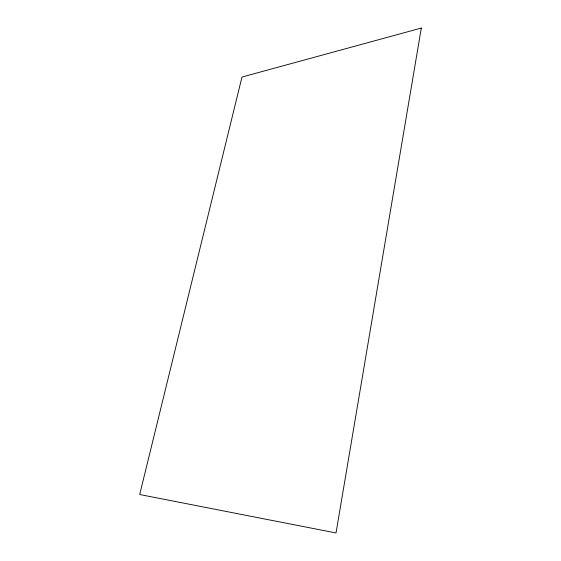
<?xml version="1.0" encoding="UTF-8"?>
<svg xmlns="http://www.w3.org/2000/svg" width="561" height="561" viewBox="0 0 561 561"><rect width="100%" height="100%" fill="white"/><g stroke="black" fill="none" stroke-linecap="round" stroke-linejoin="round"><path stroke-width="0.84" d="M421.311 28.05L336.018 532.95L139.689 494.522L241.98 77.046L421.311 28.05"/></g></svg>
